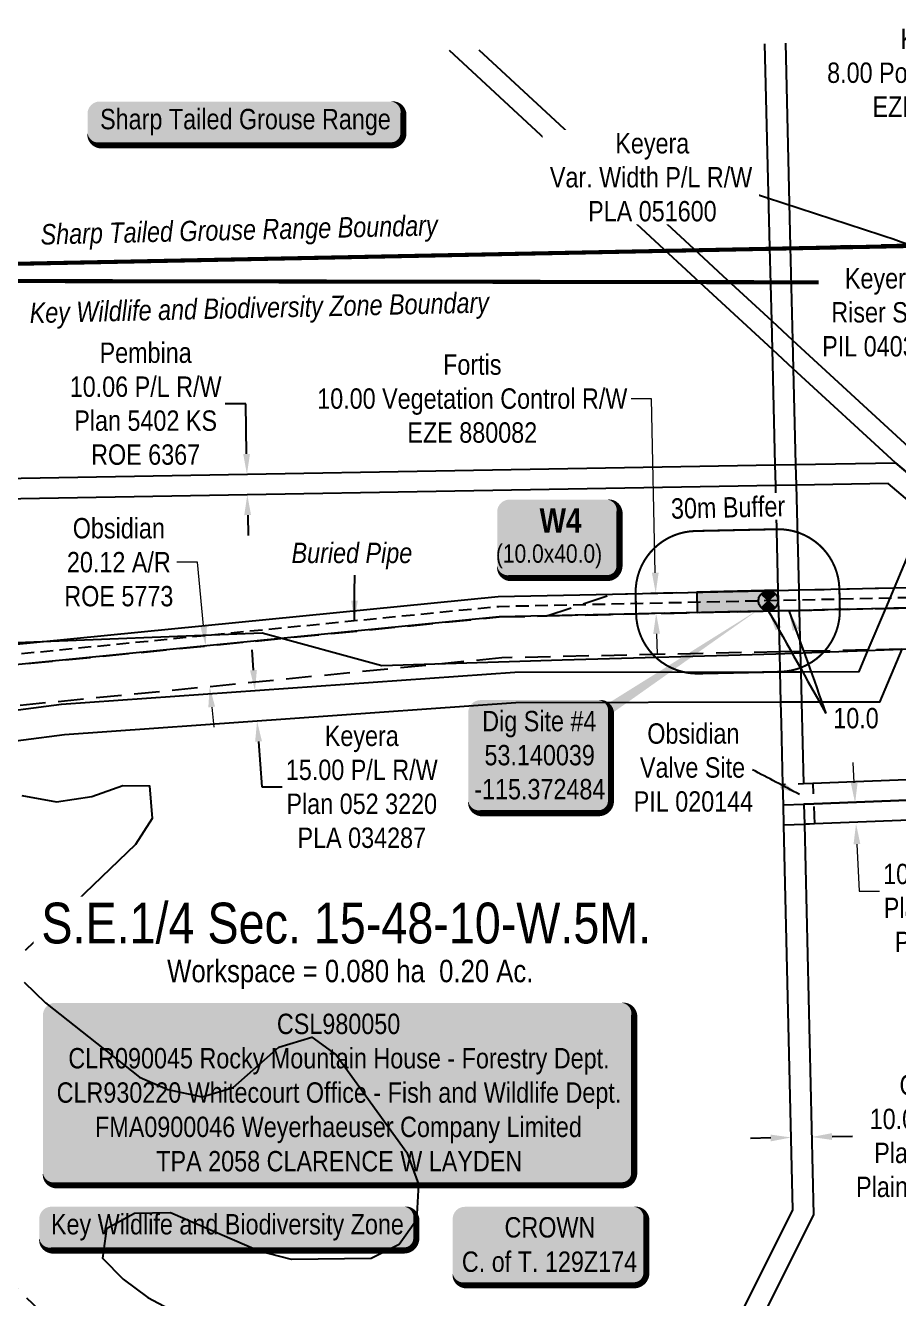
# Model space of a CAD drawing. Extents: x 606346 to 609617, y 5888289 to 5891073.
# Drawn here: x 608501 to 608929, y 5888744 to 5889369 of the extents above; entities that cross this region are included whole.
import ezdxf
from ezdxf.enums import TextEntityAlignment as Align

# ---------------------------------------------------------------- set-up
doc = ezdxf.new("R2010")
doc.units = 0
doc.header["$LTSCALE"] = 5
doc.header["$PDSIZE"] = 0.5
for name, pattern in [('DASHDOT2', [12.7, 6.35, -3.175, 0, -3.175]), ('foc-ACCESSROAD', [3.75, 2.5, -1.25]), ('foc-EZE', [3.75, 2.5, -1.25]), ('foc-FLOWLINE', [3.75, 2.5, -1.25]), ('foc-QUARTERLINE', [33, 25, -3, 2, -3]), ('foc-SEISMIC', [20.5, 15, -1, 0.5, -1, 0.5, -1, 0.5, -1]), ('UG_PIPE', [1.875, 1.25, -0.625])]:
    doc.linetypes.add(name, pattern=pattern)
doc.layers.get('Defpoints').update_dxf_attribs({"color": 9})
for name, color, linetype in [('AS-PIPE-UG', 44, 'UG_PIPE'), ('AS-PIPE-UG-T', 44, 'Continuous'), ('AS-POWER', 104, 'foc-POWER'), ('AS-SEISMIC', 224, 'foc-SEISMIC'), ('AS-WILDLIFE', 131, 'DASHDOT2'), ('AS-WILDLIFE-BLOCK', 131, 'Continuous'), ('C-RW', 13, 'Continuous'), ('C-SYMBOL', 7, 'Continuous'), ('C-WS', 13, 'foc-ACCESSROAD'), ('CG-NOTES', 7, 'Continuous'), ('F-EZE', 190, 'foc-FLOWLINE'), ('F-RW', 190, 'Continuous'), ('L-AREAWORK', 5, 'Continuous'), ('L-SECQ', 8, 'foc-QUARTERLINE'), ('P-BUFFER OUTLINE 30m', 40, 'foc-EZE'), ('P-BUFFER-T', 40, 'Continuous'), ('P-TEMP-BLOCKS', 250, 'Continuous'), ('P-TEMP-H', 41, 'Continuous'), ('P-TEMP_WORKSPACE', 46, 'Continuous'), ('T-WATER', 160, 'Continuous')]:
    doc.layers.add(name, color=color, linetype=linetype)
for name, color, linetype, lineweight in [('C-RW-T', 13, 'Continuous', 9), ('C-WS-T', 13, 'Continuous', 9), ('F-EZE-T', 190, 'Continuous', 9), ('F-RW-T', 190, 'Continuous', 9), ('F-WS-T', 190, 'Continuous', 9), ('T-TIE-T', 201, 'Continuous', 18)]:
    doc.layers.add(name, color=color, linetype=linetype, lineweight=lineweight)
doc.styles.add('100L', font='ARIALN.TTF', dxfattribs={"height": 11})
doc.styles.add('175L', font='ARIALN.TTF', dxfattribs={"height": 20})
doc.styles.add('240', font='ARIALN.TTF', dxfattribs={"height": 30})
doc.styles.add('80', font='ARIALN.TTF', dxfattribs={"height": 10})
doc.styles.add('80CG', font='ARIALN.TTF', dxfattribs={"height": 10})
doc.styles.add('80L', font='ARIALN.TTF', dxfattribs={"height": 10})
doc.styles.add('BOLD', font='ARIALNB.TTF')
doc.styles.add('foc-LtypeFont', font='ARIALN.TTF', dxfattribs={"height": 7.35})
doc.linetypes.add('foc-POWER', pattern='A,6,-1,["P",foc-LtypeFont,S=0.2,R=0,X=-0.625,Y=-0.75],-1.24,4', length=12.24)
doc.dimstyles.new('Compass 5 000', dxfattribs={"dimscale": 5, "dimtxt": 9, "dimasz": 2, "dimexe": 0.2, "dimexo": 0.0625, "dimgap": 0.5, "dimtad": 0, "dimtih": 1, "dimtoh": 1, "dimzin": 0, "dimdsep": 46, "dimtxsty": '80CG', "dimcen": 0.1, "dimse1": 1, "dimse2": 1, "dimclrd": 256, "dimclrt": 256, "dimaunit": 1, "dimadec": 4, "dimazin": 0, "dimtfac": 0.06, "dimtofl": 0, "dimtmove": 0, "dimatfit": 1, "dimfxl": 0.2, "dimtolj": 1, "dimtzin": 0, "dimlwd": -1, "dimarcsym": 0})

# ---------------------------------------------------------------- blocks, each defined once
blk = doc.blocks.new('*D362')
at = {"layer": 'C-RW-T', "transparency": 16777216}
for p, q in [((609017.51, 5888862.89), (609007.52, 5888863.32)), ((609047.54, 5888861.57), (609057.53, 5888861.14))]:
    blk.add_line(p, q, dxfattribs=at)
for points in [[(609017.58, 5888864.55), (609017.43, 5888861.22), (609027.5, 5888862.45)], [(609047.62, 5888863.24), (609047.47, 5888859.91), (609037.55, 5888862.01)]]:
    blk.add_solid(points, dxfattribs=at)
at = {"layer": 'Defpoints', "color": 0, "transparency": 16777216}
for p in [(609037.55, 5888862.01), (609026.44, 5888838.16), (609036.49, 5888837.72)]:
    blk.add_point(p, dxfattribs=at)
at = {"layer": 'C-RW-T', "transparency": 16777216, "insert": (609096.62, 5888861.14), "char_height": 10, "width": 585.6897, "attachment_point": 5, "style": '80CG'}
blk.add_mtext('\\A1;Obsidian\\P10.06 P/L R/W\\PPlan 862 0268\\PPLA 665', dxfattribs=at)
blk = doc.blocks.new('*U364')
h = blk.add_hatch(color=255)
edge = h.paths.add_edge_path()
edge.add_line((-139, -45.5), (139, -45.5))
edge.add_arc((139, -39.5), 6, 270, 360)
edge.add_line((145, -39.5), (145, 38))
edge.add_arc((139, 38), 6, 0, 90)
edge.add_line((139, 44), (-139, 44))
edge.add_arc((-139, 38), 6, 90, 180)
edge.add_line((-145, 38), (-145, -39.5))
edge.add_arc((-139, -39.5), 6, 180, 270)
at = {"color": 44, "flags": 128}
blk.add_lwpolyline([(-139, -45.5, 3, 3, 0), (139, -45.5, 3, 3, 0.414214), (145, -39.5, 3, 3, 0), (145, 38, 3, 0, 0.414214), (139, 44, 0, 0, 0), (-139, 44, 0, 0, 0.414214), (-145, 38, 0, 0, 0), (-145, -39.5, 0, 3, 0.414214)], format="xyseb", close=True, dxfattribs=at)
at = {"color": 44, "style": '80'}
blk.add_attdef('ENTER_TEXT_001', (-35.99, -5), '', height=10, dxfattribs=at)
blk = doc.blocks.new('*D366')
at = {"layer": 'Defpoints', "color": 0, "transparency": 16777216}
for p in [(609014.11, 5889237.37), (609017.19, 5889237.45), (609014.29, 5889229.37)]:
    blk.add_point(p, dxfattribs=at)
at = {"layer": 'F-EZE-T', "transparency": 16777216}
for p, q in [((609014.68, 5889345.31), (609004.68, 5889345.31)), ((609016.96, 5889247.44), (609014.68, 5889345.31)), ((609017.61, 5889219.45), (609017.84, 5889209.45))]:
    blk.add_line(p, q, dxfattribs=at)
for points in [[(609018.63, 5889247.48), (609015.29, 5889247.41), (609017.19, 5889237.45)], [(609019.28, 5889219.49), (609015.94, 5889219.41), (609017.38, 5889229.45)]]:
    blk.add_solid(points, dxfattribs=at)
at = {"layer": 'F-EZE-T', "transparency": 16777216, "insert": (608948.34, 5889345.31), "char_height": 10, "width": 565.6615, "attachment_point": 5, "style": '80CG'}
blk.add_mtext('\\A1;Keyera\\P8.00 Power Line R/W\\PEZE 040176', dxfattribs=at)
blk = doc.blocks.new('*D367')
at = {"layer": 'Defpoints', "color": 0, "transparency": 16777216}
for p in [(608519.05, 5888727.16), (608512.14, 5888719.93), (608546.65, 5888700.78)]:
    blk.add_point(p, dxfattribs=at)
at = {"layer": 'F-EZE-T', "transparency": 16777216}
for p, q in [((608553.56, 5888708.01), (608560.47, 5888715.24)), ((608560.47, 5888715.24), (608570.47, 5888715.24)), ((608532.83, 5888686.32), (608525.92, 5888679.09))]:
    blk.add_line(p, q, dxfattribs=at)
for points in [[(608552.36, 5888709.16), (608554.77, 5888706.86), (608546.65, 5888700.78)], [(608531.63, 5888687.47), (608534.04, 5888685.17), (608539.74, 5888693.55)]]:
    blk.add_solid(points, dxfattribs=at)
at = {"layer": 'F-EZE-T', "transparency": 16777216, "insert": (608648.4, 5888715.24), "char_height": 10, "attachment_point": 5, "style": '80CG', "bg_fill": 3, "box_fill_scale": 1.1, "bg_fill_color": 256, "bg_fill_true_color": 13158600, "bg_fill_transparency": 0}
blk.add_mtext('\\A1;Fortis\\P10.00 Vegetation Control R/W\\PEZE 880082', dxfattribs=at)
blk = doc.blocks.new('*D370')
at = {"layer": 'C-RW-T', "transparency": 16777216}
for p, q in [((608907.51, 5888996.84), (608907.07, 5889006.83)), ((608908.86, 5888966.71), (608909.88, 5888943.67)), ((608909.88, 5888943.67), (608919.88, 5888943.67))]:
    blk.add_line(p, q, dxfattribs=at)
for points in [[(608909.18, 5888996.92), (608905.85, 5888996.77), (608907.96, 5888986.85)], [(608910.52, 5888966.78), (608907.19, 5888966.63), (608908.41, 5888976.7)]]:
    blk.add_solid(points, dxfattribs=at)
at = {"layer": 'Defpoints', "color": 0, "transparency": 16777216}
for p in [(608998.98, 5888990.91), (608999.44, 5888980.76), (608908.41, 5888976.7)]:
    blk.add_point(p, dxfattribs=at)
at = {"layer": 'C-RW-T', "transparency": 16777216, "insert": (608958.97, 5888943.67), "char_height": 10, "attachment_point": 5, "style": '80CG'}
blk.add_mtext('\\A1;Obsidian\\P10.00 P/L R/W\\PPlan 072 2808\\PPLA 021460', dxfattribs=at)
blk = doc.blocks.new('*D372')
at = {"layer": 'Defpoints', "color": 0, "transparency": 16777216}
for p in [(608613.46, 5889042.1), (608629.12, 5889043.2), (608630.18, 5889028.23)]:
    blk.add_point(p, dxfattribs=at)
at = {"layer": 'F-RW', "transparency": 16777216}
for p, q in [((608612.75, 5889052.07), (608612.05, 5889062.05)), ((608615.22, 5889017.14), (608616.81, 5888994.79)), ((608616.81, 5888994.79), (608626.81, 5888994.79))]:
    blk.add_line(p, q, dxfattribs=at)
for points in [[(608614.42, 5889052.19), (608611.09, 5889051.95), (608613.46, 5889042.1)], [(608616.89, 5889017.26), (608613.56, 5889017.03), (608614.52, 5889027.12)]]:
    blk.add_solid(points, dxfattribs=at)
at = {"layer": 'F-RW', "transparency": 16777216, "insert": (608665.89, 5888994.79), "char_height": 10, "width": 473.0745, "attachment_point": 5, "style": '80CG'}
blk.add_mtext('\\A1;Keyera\\P15.00 P/L R/W\\PPlan 052 3220\\PPLA 034287', dxfattribs=at)
blk = doc.blocks.new('*D377')
at = {"layer": 'Defpoints', "color": 0, "transparency": 16777216}
for p in [(608609.54, 5889148.26), (608649.63, 5889148.97), (608649.81, 5889138.93)]:
    blk.add_point(p, dxfattribs=at)
at = {"layer": 'F-RW', "transparency": 16777216}
for p, q in [((608608.93, 5889182.87), (608598.93, 5889182.87)), ((608609.37, 5889158.26), (608608.93, 5889182.87)), ((608609.9, 5889128.22), (608610.07, 5889118.22))]:
    blk.add_line(p, q, dxfattribs=at)
for points in [[(608611.03, 5889158.29), (608607.7, 5889158.23), (608609.54, 5889148.26)], [(608611.56, 5889128.25), (608608.23, 5889128.19), (608609.72, 5889138.22)]]:
    blk.add_solid(points, dxfattribs=at)
at = {"layer": 'F-RW', "transparency": 16777216, "insert": (608559.84, 5889182.87), "char_height": 10, "attachment_point": 5, "style": '80CG'}
blk.add_mtext('\\A1;Pembina\\P10.06 P/L R/W\\PPlan 5402 KS\\PROE 6367', dxfattribs=at)
blk = doc.blocks.new('*D379')
at = {"layer": 'Defpoints', "color": 0, "transparency": 16777216}
for p in [(608875.53, 5888866.69), (608885.61, 5888866.92), (608886.63, 5888822.95)]:
    blk.add_point(p, dxfattribs=at)
at = {"layer": 'F-RW', "transparency": 16777216}
for p, q in [((608866.55, 5888822.49), (608856.55, 5888822.26)), ((608896.63, 5888823.19), (608906.62, 5888823.42))]:
    blk.add_line(p, q, dxfattribs=at)
for points in [[(608866.51, 5888824.15), (608866.59, 5888820.82), (608876.55, 5888822.72)], [(608896.59, 5888824.85), (608896.67, 5888821.52), (608886.63, 5888822.95)]]:
    blk.add_solid(points, dxfattribs=at)
at = {"layer": 'F-RW', "transparency": 16777216, "insert": (608952.36, 5888823.42), "char_height": 10, "attachment_point": 5, "style": '80CG'}
blk.add_mtext('\\A1;Obsidian\\P10.06 P/L R/W\\PPlan 5040 KS\\PPlains ROE 5888', dxfattribs=at)
blk = doc.blocks.new('*U395')
h = blk.add_hatch(color=59)
edge = h.paths.add_edge_path()
edge.add_line((-41.5, -20), (41.5, -20))
edge.add_arc((41.5, -14), 6, 270, 360)
edge.add_line((47.5, -14), (47.5, 12.5))
edge.add_arc((41.5, 12.5), 6, 0, 90)
edge.add_line((41.5, 18.5), (-41.5, 18.5))
edge.add_arc((-41.5, 12.5), 6, 90, 180)
edge.add_line((-47.5, 12.5), (-47.5, -14))
edge.add_arc((-41.5, -14), 6, 180, 270)
at = {"color": 1, "flags": 128}
blk.add_lwpolyline([(-41.5, -20, 3, 3, 0), (41.5, -20, 3, 3, 0.414214), (47.5, -14, 3, 3, 0), (47.5, 12.5, 3, 0, 0.414214), (41.5, 18.5, 0, 0, 0), (-41.5, 18.5, 0, 0, 0.414214), (-47.5, 12.5, 0, 0, 0), (-47.5, -14, 0, 3, 0.414214)], format="xyseb", close=True, dxfattribs=at)
blk.add_lwpolyline([(-32.94, -2.45, 0, 7.5, 0), (0, 0, 0, 0, 0)], format="xyseb", dxfattribs=at)
at = {"color": 1, "style": '80'}
blk.add_attdef('ENTER_TEXT_001', (-35.99, -5), '', height=10, dxfattribs=at)
blk = doc.blocks.new('*U398')
h = blk.add_hatch(color=255)
edge = h.paths.add_edge_path()
edge.add_line((-71.5, -11.5), (71.5, -11.5))
edge.add_arc((71.5, -5.5), 6, 270, 360)
edge.add_line((77.5, -5.5), (77.5, 4))
edge.add_arc((71.5, 4), 6, 0, 90)
edge.add_line((71.5, 10), (-71.5, 10))
edge.add_arc((-71.5, 4), 6, 90, 180)
edge.add_line((-77.5, 4), (-77.5, -5.5))
edge.add_arc((-71.5, -5.5), 6, 180, 270)
at = {"color": 131, "flags": 128}
blk.add_lwpolyline([(-71.5, -11.5, 3, 3, 0), (71.5, -11.5, 3, 3, 0.414214), (77.5, -5.5, 3, 3, 0), (77.5, 4, 3, 0, 0.414214), (71.5, 10, 0, 0, 0), (-71.5, 10, 0, 0, 0.414214), (-77.5, 4, 0, 0, 0), (-77.5, -5.5, 0, 3, 0.414214)], format="xyseb", close=True, dxfattribs=at)
at = {"color": 131, "style": '80'}
blk.add_attdef('ENTER_TEXT_001', (-35.99, -5), '', height=10, dxfattribs=at)
blk = doc.blocks.new('*U401')
h = blk.add_hatch(color=255)
edge = h.paths.add_edge_path()
edge.add_line((-86.5, -11.5), (86.5, -11.5))
edge.add_arc((86.5, -5.5), 6, 270, 360)
edge.add_line((92.5, -5.5), (92.5, 4))
edge.add_arc((86.5, 4), 6, 0, 90)
edge.add_line((86.5, 10), (-86.5, 10))
edge.add_arc((-86.5, 4), 6, 90, 180)
edge.add_line((-92.5, 4), (-92.5, -5.5))
edge.add_arc((-86.5, -5.5), 6, 180, 270)
at = {"color": 131, "flags": 128}
blk.add_lwpolyline([(-86.5, -11.5, 3, 3, 0), (86.5, -11.5, 3, 3, 0.414214), (92.5, -5.5, 3, 3, 0), (92.5, 4, 3, 0, 0.414214), (86.5, 10, 0, 0, 0), (-86.5, 10, 0, 0, 0.414214), (-92.5, 4, 0, 0, 0), (-92.5, -5.5, 0, 3, 0.414214)], format="xyseb", close=True, dxfattribs=at)
at = {"color": 131, "style": '80'}
blk.add_attdef('ENTER_TEXT_001', (-35.99, -5), '', height=10, dxfattribs=at)
blk = doc.blocks.new('*U483')
h = blk.add_hatch(color=255)
edge = h.paths.add_edge_path()
edge.add_line((-29, -28.5), (29, -28.5))
edge.add_arc((29, -22.5), 6, 270, 360)
edge.add_line((35, -22.5), (35, 21))
edge.add_arc((29, 21), 6, 0, 90)
edge.add_line((29, 27), (-29, 27))
edge.add_arc((-29, 21), 6, 90, 180)
edge.add_line((-35, 21), (-35, -22.5))
edge.add_arc((-29, -22.5), 6, 180, 270)
at = {"color": 14, "flags": 128}
blk.add_lwpolyline([(108.83, 72.36, 0, 7.5, 0), (0, 0, 0, 0, 0)], format="xyseb", dxfattribs=at)
blk.add_lwpolyline([(-29, -28.5, 3, 3, 0), (29, -28.5, 3, 3, 0.414214), (35, -22.5, 3, 3, 0), (35, 21, 3, 0, 0.414214), (29, 27, 0, 0, 0), (-29, 27, 0, 0, 0.414214), (-35, 21, 0, 0, 0), (-35, -22.5, 0, 3, 0.414214)], format="xyseb", close=True, dxfattribs=at)
at = {"color": 14, "style": '80'}
blk.add_attdef('ENTER_TEXT_001', (-35.99, -5), '', height=10, dxfattribs=at)
blk = doc.blocks.new('*U413')
h = blk.add_hatch(color=191)
edge = h.paths.add_edge_path()
edge.add_line((-24, -20), (24, -20))
edge.add_arc((24, -14), 6, 270, 360)
edge.add_line((30, -14), (30, 12.5))
edge.add_arc((24, 12.5), 6, 0, 90)
edge.add_line((24, 18.5), (-24, 18.5))
edge.add_arc((-24, 12.5), 6, 90, 180)
edge.add_line((-30, 12.5), (-30, -14))
edge.add_arc((-24, -14), 6, 180, 270)
at = {"color": 250, "flags": 128}
blk.add_lwpolyline([(-24, -20, 3, 3, 0), (24, -20, 3, 3, 0.414214), (30, -14, 3, 3, 0), (30, 12.5, 3, 0, 0.414214), (24, 18.5, 0, 0, 0), (-24, 18.5, 0, 0, 0.414214), (-30, 12.5, 0, 0, 0), (-30, -14, 0, 3, 0.414214)], format="xyseb", close=True, dxfattribs=at)
at = {"flags": 128}
blk.add_lwpolyline([(-19.19, -10.08, 0, 7.5, 0), (0, 0, 0, 0, 0)], format="xyseb", dxfattribs=at)
at = {"color": 250}
for tag, p, height, style in [('TEMP_AREA_W1_001', (-9.21, 2.24), 12, 'BOLD'), ('ENTER_TEXT_001', (-30.66, -12.47), 9, '80')]:
    blk.add_attdef(tag, p, '', height=height, dxfattribs=dict(at, style=style))
blk = doc.blocks.new('*D484')
at = {"layer": 'C-WS-T', "transparency": 16777216}
for p, q in [((608585.21, 5889105.06), (608575.21, 5889105.06)), ((608588.29, 5889073.94), (608585.21, 5889105.06)), ((608592.24, 5889034.02), (608593.23, 5889024.07))]:
    blk.add_line(p, q, dxfattribs=at)
for points in [[(608589.95, 5889074.1), (608586.64, 5889073.77), (608589.28, 5889063.99)], [(608593.9, 5889034.19), (608590.59, 5889033.86), (608591.26, 5889043.98)]]:
    blk.add_solid(points, dxfattribs=at)
at = {"layer": 'Defpoints', "color": 0, "transparency": 16777216}
for p in [(608561.72, 5889061.26), (608589.28, 5889063.99), (608563.7, 5889041.25)]:
    blk.add_point(p, dxfattribs=at)
at = {"layer": 'C-WS-T', "transparency": 16777216, "insert": (608546.68, 5889105.06), "char_height": 10, "attachment_point": 5, "style": '80CG'}
blk.add_mtext('\\A1;Obsidian\\P20.12 A/R\\PROE 5773', dxfattribs=at)
blk = doc.blocks.new('*D494')
at = {"layer": 'Defpoints', "color": 0, "transparency": 16777216}
for p in [(608916.2, 5889092.26), (608810.12, 5889089.95), (608916.41, 5889082.25)]:
    blk.add_point(p, dxfattribs=at)
at = {"layer": 'F-EZE-T', "transparency": 16777216}
for p, q in [((608808.05, 5889185.36), (608798.05, 5889185.36)), ((608809.9, 5889099.95), (608808.05, 5889185.36)), ((608810.55, 5889069.95), (608810.77, 5889059.95))]:
    blk.add_line(p, q, dxfattribs=at)
for points in [[(608811.57, 5889099.99), (608808.24, 5889099.91), (608810.12, 5889089.95)], [(608812.22, 5889069.98), (608808.89, 5889069.91), (608810.34, 5889079.95)]]:
    blk.add_solid(points, dxfattribs=at)
at = {"layer": 'F-EZE-T', "transparency": 16777216, "insert": (608720.11, 5889185.36), "char_height": 10, "attachment_point": 5, "style": '80CG'}
blk.add_mtext('\\A1;Fortis\\P10.00 Vegetation Control R/W\\PEZE 880082', dxfattribs=at)
blk = doc.blocks.new('*X409')
at = {"color": 0}
for p, q in [((102.12, -2061.56), (108.81, -2061.56)), ((102.18, -2061.72), (108.75, -2061.72)), ((102.29, -2061.41), (108.64, -2061.41)), ((102.33, -2061.87), (108.59, -2061.87)), ((102.47, -2061.25), (108.45, -2061.25)), ((102.49, -2062.03), (108.44, -2062.03)), ((102.65, -2062.19), (108.28, -2062.19)), ((102.68, -2061.09), (108.25, -2061.09)), ((102.92, -2060.94), (108.01, -2060.94)), ((103.18, -2060.78), (107.75, -2060.78)), ((103.5, -2060.62), (107.43, -2060.62)), ((103.89, -2060.47), (107.03, -2060.47)), ((104.45, -2060.31), (106.48, -2060.31)), ((102.11, -2068.44), (108.82, -2068.44)), ((102.19, -2068.28), (108.74, -2068.28)), ((102.34, -2068.12), (108.58, -2068.12)), ((102.5, -2067.97), (108.43, -2067.97)), ((102.66, -2067.81), (108.27, -2067.81)), ((102.8, -2062.34), (108.13, -2062.34)), ((102.81, -2067.66), (108.12, -2067.66)), ((102.96, -2062.5), (107.97, -2062.5)), ((102.97, -2067.5), (107.96, -2067.5)), ((103.12, -2062.66), (107.81, -2062.66)), ((103.13, -2067.34), (107.8, -2067.34)), ((103.27, -2062.81), (107.66, -2062.81)), ((103.28, -2067.19), (107.65, -2067.19)), ((103.43, -2062.97), (107.5, -2062.97)), ((103.44, -2067.03), (107.49, -2067.03)), ((103.58, -2063.12), (107.34, -2063.12)), ((103.59, -2066.87), (107.33, -2066.87)), ((103.74, -2063.28), (107.19, -2063.28)), ((103.75, -2066.72), (107.18, -2066.72)), ((103.9, -2063.44), (107.03, -2063.44)), ((103.91, -2066.56), (107.02, -2066.56)), ((104.05, -2063.59), (106.88, -2063.59)), ((104.06, -2066.41), (106.87, -2066.41)), ((104.21, -2063.75), (106.72, -2063.75)), ((104.22, -2066.25), (106.71, -2066.25)), ((104.37, -2063.91), (106.56, -2063.91)), ((104.38, -2066.09), (106.55, -2066.09)), ((104.52, -2064.06), (106.41, -2064.06)), ((104.53, -2065.94), (106.4, -2065.94)), ((104.68, -2064.22), (106.25, -2064.22)), ((104.69, -2065.78), (106.24, -2065.78)), ((104.83, -2064.37), (106.09, -2064.37)), ((104.84, -2065.62), (106.08, -2065.62)), ((104.99, -2064.53), (105.94, -2064.53)), ((105, -2065.47), (105.93, -2065.47)), ((105.15, -2064.69), (105.78, -2064.69)), ((105.16, -2065.31), (105.77, -2065.31)), ((105.3, -2064.84), (105.63, -2064.84)), ((105.31, -2065.16), (105.62, -2065.16)), ((102.28, -2068.59), (108.65, -2068.59)), ((102.46, -2068.75), (108.47, -2068.75)), ((102.67, -2068.91), (108.26, -2068.91)), ((102.9, -2069.06), (108.03, -2069.06)), ((103.17, -2069.22), (107.76, -2069.22)), ((103.48, -2069.37), (107.45, -2069.37)), ((103.87, -2069.53), (107.06, -2069.53)), ((104.41, -2069.69), (106.52, -2069.69))]:
    blk.add_line(p, q, dxfattribs=at)
blk = doc.blocks.new('SP')
for p, q in [((0.68, -0.68), (-0.68, 0.68)), ((-0.68, -0.68), (0.68, 0.68))]:
    blk.add_line(p, q)
blk.add_circle((0, 0), 0.96)
at = {"xscale": 0.2, "yscale": 0.2, "zscale": 0.2}
blk.add_blockref('*X409', (-21.09, 413), dxfattribs=at)

msp = doc.modelspace()

# ---------------------------------------------------------------- hatches: boundary and pattern name
at = {"layer": 'P-TEMP-H'}
h = msp.add_hatch(color=256, dxfattribs=at)
h.dxf.hatch_style = 1
h.paths.add_polyline_path([(608870.474, 5889081.305), (608870.255, 5889091.302), (608830.265, 5889090.428), (608830.483, 5889080.43)])

# ---------------------------------------------------------------- linework, layer by layer
at = {"layer": 'AS-POWER', "flags": 128}
msp.add_lwpolyline([(608204.044, 5889054.386), (608343.564, 5889057.707), (608492.496, 5889065.454), (608617.067, 5889070.434), (608675.725, 5889054.36), (608764.2, 5889057.147), (608869.008, 5889060.093), (609010.671, 5889065.416), (609010.815, 5889050.099), (609031.867, 5889038.505)], dxfattribs=at)
at = {"layer": 'AS-WILDLIFE', "const_width": 2, "flags": 128}
for points in [[(608592.716, 5888328.103), (608566.724, 5888364.492), (608562.393, 5888372.3), (608559.514, 5888376.215), (608559.514, 5888376.215), (608506.037, 5888478.309), (608472.162, 5888519.711), (608412.501, 5888565.604), (608402.761, 5888574.156), (608381.084, 5888606.598), (608345.353, 5888693.372), (608329.611, 5888724.857), (608218.206, 5888876.773), (608206.459, 5888897.64), (608199.396, 5888925.44), (608188.813, 5889025.982), (608188.263, 5889168.743), (608195.875, 5889207.011), (608217.552, 5889239.453), (608299.594, 5889321.495), (608332.037, 5889343.172), (608372.66, 5889350.316), (608370.128, 5889243.311), (609332.466, 5889241.81)], [(609331.87, 5889268.245), (608425.878, 5889250.168), (608423.668, 5889350.245)]]:
    msp.add_lwpolyline(points, dxfattribs=at)
at = {"layer": 'C-RW'}
for points in [[(608946.428, 5889138.103), (608927.757, 5889153.864), (608877.622, 5889200.068), (608867.372, 5889209.515), (608836.195, 5889238.248), (608814.299, 5889258.556), (608708.926, 5889356.326)], [(608723.393, 5889356.634), (608828.769, 5889258.863), (608843.017, 5889245.65), (608867.02, 5889223.524), (608877.279, 5889214.068), (608934.25, 5889161.555)], [(608217.343, 5889021.657), (608268.267, 5889051.499), (608282.866, 5889056.736), (608286.821, 5889058.154), (608430.01, 5889060.255), (608457.382, 5889061.045), (608460.016, 5889061.3), (608732.773, 5889088.303), (608788.955, 5889089.494), (608870.231, 5889091.255), (608880.275, 5889091.476), (608927.235, 5889092.496), (608943.691, 5889092.864)], [(608939.429, 5889082.753), (608922.985, 5889082.394), (608880.519, 5889081.465), (608870.475, 5889081.245), (608756.698, 5889078.759), (608733.378, 5889078.249), (608464.401, 5889051.626), (608458.023, 5889050.994), (608430.234, 5889050.193), (608288.643, 5889048.114), (608272.548, 5889042.341), (608223.69, 5889013.711)]]:
    msp.add_lwpolyline(points, dxfattribs=at)
msp.add_lwpolyline([(609032.778, 5888982.242), (608972.52, 5888979.555), (608951.709, 5888979.087), (608888.01, 5888976.614), (608883.068, 5888976.422), (608873.014, 5888976.033), (608872.795, 5888985.982), (608882.837, 5888986.374), (608887.624, 5888986.561), (608942.055, 5888988.689), (609033.204, 5888992.252), (609035.177, 5888992.33), (609032.778, 5888982.242)], close=True, dxfattribs=at)
at = {"layer": 'C-WS'}
msp.add_lwpolyline([(608930.879, 5889062.446), (608914.44, 5889062.085), (608881.009, 5889061.355), (608870.965, 5889061.135), (608734.592, 5889058.154), (608471.106, 5889032.087), (608459.305, 5889030.906), (608430.682, 5889030.066), (608430.234, 5889050.193), (608458.023, 5889050.994), (608464.401, 5889051.626), (608733.378, 5889078.249), (608756.698, 5889078.759), (608870.475, 5889081.245), (608880.519, 5889081.465), (608922.985, 5889082.394), (608939.429, 5889082.753)], dxfattribs=at)
at = {"layer": 'C-WS', "flags": 128}
msp.add_lwpolyline([(608883.068, 5888976.422), (608873.014, 5888976.033), (608872.795, 5888985.982), (608872.551, 5888996.027), (608882.591, 5888996.42), (608887.234, 5888996.601), (608887.624, 5888986.561), (608888.01, 5888976.614), (608883.068, 5888976.422)], close=True, dxfattribs=at)
at = {"layer": 'F-EZE'}
for points in [[(609007.971, 5889086.151), (609008.022, 5889084.255), (608994.969, 5889083.969), (608964.366, 5889083.299), (608948.837, 5889082.96), (608939.429, 5889082.753), (608922.985, 5889082.394), (608880.519, 5889081.465), (608870.475, 5889081.245), (608756.698, 5889078.759), (608788.955, 5889089.483), (608870.231, 5889091.25), (608880.275, 5889091.47), (608927.235, 5889092.496), (608943.686, 5889092.86), (608948.607, 5889092.97), (608952.409, 5889093.047), (608983.412, 5889093.724), (608998.607, 5889094.056), (609007.755, 5889094.256), (609007.971, 5889086.151)], [(608565.663, 5888682.616), (608551.517, 5888682.293), (608435.961, 5888792.721), (608311.382, 5888906.293), (608271.54, 5888941.96), (608285.415, 5888942.271), (608291.175, 5888937.057), (608435.66, 5888806.265), (608447.213, 5888795.807), (608565.663, 5888682.616)]]:
    msp.add_lwpolyline(points, close=True, dxfattribs=at)
at = {"layer": 'F-RW'}
for points in [[(608873.72, 5889359.839), (608876.158, 5889259.871), (608877.279, 5889214.068), (608877.622, 5889200.068), (608878.774, 5889153.011), (608879.02, 5889142.954), (608880.275, 5889091.476), (608880.519, 5889081.465), (608881.009, 5889061.355), (608881.252, 5889051.366), (608881.618, 5889036.346), (608882.591, 5888996.42), (608887.234, 5888996.601), (609033.65, 5889002.326)], [(608836.91, 5888705.851), (608877.384, 5888787.158), (608873.642, 5888947.383), (608873.014, 5888976.033), (608872.795, 5888985.982), (608872.551, 5888996.027), (608871.818, 5889026.125), (608871.569, 5889036.324), (608871.203, 5889051.347), (608870.965, 5889061.135), (608870.475, 5889081.245), (608870.231, 5889091.255), (608868.976, 5889142.78), (608868.794, 5889152.837), (608867.372, 5889209.515), (608867.02, 5889223.524), (608866.114, 5889259.658), (608863.674, 5889359.625)], [(608942.339, 5889128.394), (608924.158, 5889143.741), (608879.02, 5889142.954), (608868.976, 5889142.78), (608442.764, 5889135.289), (608428.347, 5889135.041), (608428.123, 5889145.069), (608443.204, 5889145.32), (608868.794, 5889152.837), (608878.774, 5889153.011), (608927.757, 5889153.864), (608946.428, 5889138.103)], [(608197.283, 5888940.307), (608284.129, 5889000.116), (608310.337, 5889018.165), (608430.798, 5889024.832), (608442.575, 5889025.486), (608472.054, 5889029.326), (608518.59, 5889035.385), (608740.975, 5889051.117), (608871.203, 5889051.348), (608881.252, 5889051.366), (608909.951, 5889051.417), (608914.44, 5889062.085), (608922.985, 5889082.394), (608927.235, 5889092.496), (608942.339, 5889128.394)], [(608930.879, 5889062.446), (608919.928, 5889036.431), (608903.625, 5889036.397), (608881.618, 5889036.347), (608871.569, 5889036.324), (608741.519, 5889036.11), (608520.09, 5889020.433), (608479.543, 5889015.158), (608443.961, 5889010.517), (608431.132, 5889009.808), (608315.395, 5889003.414), (608284.53, 5888982.164), (608224.62, 5888940.916)], [(608942.055, 5888988.689), (608887.624, 5888986.561), (608882.837, 5888986.374), (608883.068, 5888976.422), (608887.513, 5888784.887), (608844.258, 5888698.028)]]:
    msp.add_lwpolyline(points, dxfattribs=at)
at = {"layer": 'L-SECQ', "flags": 128}
msp.add_lwpolyline([(608425.783, 5889250.311), (609231.862, 5889267.452)], dxfattribs=at)
at = {"layer": 'P-TEMP_WORKSPACE', "flags": 128}
msp.add_lwpolyline([(608870.474, 5889081.305), (608870.255, 5889091.302), (608830.265, 5889090.428), (608830.483, 5889080.43)], close=True, dxfattribs=at)
at = {"layer": 'T-WATER'}
for points in [[(608499.084, 5888990.545), (608516.047, 5888987.452), (608533.504, 5888990.062), (608548.602, 5888995.481), (608561.775, 5888995.29), (608563.055, 5888979.291), (608554.848, 5888966.515), (608500.731, 5888914.45)], [(608500.164, 5888898.954), (608510.719, 5888888.811), (608556.783, 5888852.332), (608570.711, 5888846.22), (608587.501, 5888842.707), (608602.852, 5888847.181), (608625.238, 5888867.022), (608641.352, 5888871.923), (608653.247, 5888863.225), (608687.996, 5888815.34), (608693.776, 5888799.835), (608692.712, 5888782.136), (608684.193, 5888770.244), (608670.426, 5888763.306), (608631.336, 5888762.878), (608615.485, 5888766.94), (608572.093, 5888785.665), (608554.299, 5888785.421), (608540.602, 5888777.95), (608538.594, 5888763.437), (608548.854, 5888753.171), (608560.931, 5888744.24), (608641.577, 5888701.286)]]:
    msp.add_lwpolyline(points, dxfattribs=at)

# ---------------------------------------------------------------- block references
ref = msp.add_blockref('*U364', (608654.504, 5888844.792), dxfattribs=dict(xscale=1.000401861427734, yscale=1.000401861427734, zscale=1.000401861427734))
ref.add_attrib('ENTER_TEXT_001', 'CSL980050', (608624.25, 5888873.488), dxfattribs={"color": 44, "height": 10.004, "style": '80'})
ref.add_attrib('ENTER_TEXT_002', 'CLR090045 Rocky Mountain House - Forestry Dept.', (608521.91, 5888856.637), dxfattribs={"color": 44, "height": 10.00402, "style": '80'})
ref.add_attrib('ENTER_TEXT_003', 'CLR930220 Whitecourt Office - Fish and Wildlife Dept.', (608516.174, 5888839.786), dxfattribs={"color": 44, "height": 10.00402, "style": '80'})
ref.add_attrib('ENTER_TEXT_004', 'FMA0900046 Weyerhaeuser Company Limited', (608535.002, 5888822.935), dxfattribs={"color": 44, "height": 10.00402, "style": '80'})
ref.add_attrib('ENTER_TEXT_005', 'TPA 2058 CLARENCE W LAYDEN', (608565.051, 5888806.085), dxfattribs={"color": 44, "height": 10.00402, "style": '80'})
at = {"layer": 'AS-SEISMIC', "color": 6, "xscale": 5, "yscale": 5, "zscale": 5}
msp.add_blockref('SP', (608865.372, 5889086.165), dxfattribs=at)
at = {"layer": 'AS-WILDLIFE-BLOCK'}
ref = msp.add_blockref('*U398', (608608.833, 5889321.245), dxfattribs=at)
ref.add_attrib('ENTER_TEXT_001', 'Sharp Tailed Grouse Range', (608537.499, 5889317.626), dxfattribs={"layer": '0', "color": 131, "height": 10, "style": '80'})
ref = msp.add_blockref('*U401', (608600.141, 5888778.759), dxfattribs=at)
ref.add_attrib('ENTER_TEXT_001', 'Key Wildlife and Biodiversity Zone', (608513.367, 5888775.143), dxfattribs={"layer": '0', "color": 131, "height": 10, "style": '80'})
at = {"layer": 'CG-NOTES'}
ref = msp.add_blockref('*U483', (608753.151, 5889010.412), dxfattribs=at)
ref.add_attrib('ENTER_TEXT_001', 'Dig Site #4', (608724.986, 5889022.117), dxfattribs={"layer": '0', "color": 14, "height": 10, "style": '80'})
ref.add_attrib('ENTER_TEXT_002', '53.140039', (608726.105, 5889005.409), dxfattribs={"layer": '0', "color": 14, "height": 10, "style": '80'})
ref.add_attrib('ENTER_TEXT_003', '-115.372484', (608721.084, 5888988.701), dxfattribs={"layer": '0', "color": 14, "height": 10, "style": '80'})
ref = msp.add_blockref('*U395', (608758.005, 5888770.191), dxfattribs=dict(at, xscale=1.00046922006421, yscale=1.00046922006421, zscale=1.00046922006421))
ref.add_attrib('ENTER_TEXT_001', 'CROWN', (608735.935, 5888773.611), dxfattribs={"layer": '0', "color": 1, "height": 10.0047, "style": '80'})
ref.add_attrib('ENTER_TEXT_002', 'C. of T. 129Z174', (608715.008, 5888756.759), dxfattribs={"layer": '0', "color": 1, "height": 10.00469, "style": '80'})
at = {"layer": 'P-TEMP-BLOCKS'}
msp.add_blockref('*U413', (608762.34, 5889117.324), dxfattribs=at).add_auto_attribs({'TEMP_AREA_W1_001': 'W4', 'ENTER_TEXT_001': '(10.0x40.0)'})

# ---------------------------------------------------------------- texts
at = {"layer": 'AS-WILDLIFE', "char_height": 10, "attachment_point": 5, "rotation": 1.333635, "style": '240'}
for s, width, insert in [('{\\fArial Narrow|b0|i1|c0|p34;Sharp Tailed Grouse Range Boundary}', 195.66617, (608605.72, 5889266.759)), ('{\\fArial Narrow|b0|i1|c0|p34;Key Wildlife and Biodiversity Zone Boundary}', 226.21869, (608615.625, 5889228.561))]:
    msp.add_mtext_dynamic_manual_height_columns(s, width=width, gutter_width=45, heights=[0], dxfattribs=dict(at, insert=insert))
at = {"layer": 'C-WS-T', "insert": (608798.83, 5889026.01), "char_height": 10, "width": 58.14229, "attachment_point": 1, "style": '80L'}
msp.add_mtext('\\pi7.15437;Obsidian\\P\\pi3.55614;Valve Site\\P\\pi0.48997;PIL 020144', dxfattribs=at)
at = {"layer": 'L-AREAWORK', "color": 5, "style": '100L'}
msp.add_text('Workspace = 0.080 ha  0.20 Ac.', height=11, dxfattribs=at).set_placement((608660.243, 5888895.635), align=Align.BOTTOM_CENTER)

# ---------------------------------------------------------------- dimensions: what is measured, and where the dimension line sits
at = {"layer": 'C-RW-T'}
for base, p1, p2, angle, text, picture, middle in [((608908.41, 5888976.695), (608998.984, 5888990.915), (608999.437, 5888980.755), 272.553855, 'Obsidian\\P10.00 P/L R/W\\PPlan 072 2808\\PPLA 021460', '*D370', (608958.969, 5888943.665)), ((609037.553, 5888862.011), (609026.437, 5888838.162), (609036.492, 5888837.723), 357.499775, 'Obsidian\\P10.06 P/L R/W\\PPlan 862 0268\\PPLA 665', '*D362', (609096.62, 5888861.138))]:
    dim = msp.add_linear_dim(base=base, p1=p1, p2=p2, angle=angle, text=text, dimstyle='Compass 5 000', dxfattribs=at)
    dim.commit()
    dim.dimension.update_dxf_attribs({"geometry": picture, "text_midpoint": middle, "dimtype": 161})
at = {"layer": 'C-WS-T', "color": 6}
dim = msp.add_linear_dim(base=(608589.279, 5889063.986), p1=(608563.7, 5889041.248), p2=(608561.719, 5889061.258), angle=95.652779, text='Obsidian\\P20.12 A/R\\PROE 5773', dimstyle='Compass 5 000', dxfattribs=at)
dim.commit()
dim.dimension.update_dxf_attribs({"geometry": '*D484', "text_midpoint": (608546.681, 5889105.057), "dimtype": 161})
at = {"layer": 'F-EZE-T'}
dim = msp.add_linear_dim(base=(609017.192, 5889237.447), p1=(609014.295, 5889229.374), p2=(609014.109, 5889237.375), angle=91.331755, text='Keyera\\P8.00 Power Line R/W\\PEZE 040176', dimstyle='Compass 5 000', dxfattribs=at)
dim.commit()
dim.dimension.update_dxf_attribs({"geometry": '*D366', "text_midpoint": (608948.344, 5889345.313), "dimtype": 161})
at = {"layer": 'F-RW'}
for base, p1, p2, angle, text, picture, middle in [((608609.542, 5889148.258), (608649.81, 5889138.928), (608649.633, 5889148.966), 91.011807, 'Pembina\\P10.06 P/L R/W\\PPlan 5402 KS\\PROE 6367', '*D377', (608559.845, 5889182.866)), ((608613.459, 5889042.096), (608630.178, 5889028.227), (608629.119, 5889043.204), 94.046494, 'Keyera\\P15.00 P/L R/W\\PPlan 052 3220\\PPLA 034287', '*D372', (608665.892, 5888994.79)), ((608886.63, 5888822.954), (608875.527, 5888866.687), (608885.609, 5888866.921), 1.329433, 'Obsidian\\P10.06 P/L R/W\\PPlan 5040 KS\\PPlains ROE 5888', '*D379', (608952.364, 5888823.418))]:
    dim = msp.add_linear_dim(base=base, p1=p1, p2=p2, angle=angle, text=text, dimstyle='Compass 5 000', dxfattribs=at)
    dim.commit()
    dim.dimension.update_dxf_attribs({"geometry": picture, "text_midpoint": middle, "dimtype": 161})

# ---------------------------------------------------------------- leaders
at = {"layer": 'C-WS-T', "path_type": 1}
msp.add_leader([(608880.623, 5888991.107), (608857.584, 5889003.24)], dimstyle='Compass 5 000', override={"dimgap": 0.5, "dimtad": 0}, dxfattribs=at)
at = {"layer": 'F-RW-T', "path_type": 1}
msp.add_leader([(608982.63, 5889245.208), (608854.442, 5889287.235)], dimstyle='Compass 5 000', override={"dimgap": 0.5, "dimtad": 0}, dxfattribs=at)
at = {"layer": 'T-TIE-T', "color": 6, "path_type": 1}
for points in [[(608865.492, 5889081.136), (608893.628, 5889030.895)], [(608875.489, 5889081.355), (608893.628, 5889030.895)]]:
    msp.add_leader(points, dimstyle='Compass 5 000', dxfattribs=at)

# ---------------------------------------------------------------- next in the draw order: texts
at = {"layer": 'AS-PIPE-UG-T', "insert": (608631.439, 5889114.673), "char_height": 10, "width": 59.03588, "attachment_point": 1, "style": '80L', "bg_fill": 3, "box_fill_scale": 1.15, "bg_fill_color": 256, "bg_fill_true_color": 256, "bg_fill_transparency": 0}
msp.add_mtext('{\\fArial Narrow|b0|i1|c0|p34;Buried Pipe}', dxfattribs=at)
at = {"layer": 'C-SYMBOL', "color": 3, "insert": (608658.275, 5888937.988), "char_height": 20, "width": 300.77333, "attachment_point": 2, "style": '175L', "bg_fill": 3, "box_fill_scale": 1.15, "bg_fill_color": 256, "bg_fill_true_color": 256, "bg_fill_transparency": 0}
msp.add_mtext('S.E.1/4 Sec. 15-48-10-W.5M.', dxfattribs=at)
at = {"layer": 'F-RW-T', "insert": (608756.229, 5889315.75), "char_height": 10, "width": 103.06471, "attachment_point": 1, "style": '80L', "bg_fill": 3, "box_fill_scale": 1.15, "bg_fill_color": 256, "bg_fill_true_color": 256, "bg_fill_transparency": 0}
msp.add_mtext('\\pi34.05964;Keyera\\P\\pi1.95528;Var. Width P/L R/W\\P\\pi20.72403;PLA 051600', dxfattribs=at)
at = {"layer": 'P-BUFFER-T', "insert": (608817.488, 5889136.424), "char_height": 10, "width": 58.93036, "attachment_point": 1, "rotation": 1.253215, "style": '80L', "bg_fill": 3, "box_fill_scale": 1.15, "bg_fill_color": 256, "bg_fill_true_color": 256, "bg_fill_transparency": 0}
msp.add_mtext('30m Buffer', dxfattribs=at)

# ---------------------------------------------------------------- next in the draw order: dimensions: what is measured, and where the dimension line sits
at = {"layer": 'F-EZE-T'}
dim = msp.add_linear_dim(base=(608546.654, 5888700.781), p1=(608512.136, 5888719.926), p2=(608519.049, 5888727.16), angle=46.300762, text='Fortis\\P10.00 Vegetation Control R/W\\PEZE 880082', dimstyle='Compass 5 000', override={"dimtfill": 1}, dxfattribs=at)
dim.commit()
dim.dimension.update_dxf_attribs({"geometry": '*D367', "text_midpoint": (608648.405, 5888715.241), "dimtype": 161})

# ---------------------------------------------------------------- next in the draw order: linework, layer by layer
at = {"layer": 'AS-PIPE-UG', "flags": 128}
msp.add_lwpolyline([(609042.364, 5889017.451), (609040.776, 5889090.003), (608733.075, 5889083.274), (608457.703, 5889056.016), (608287.732, 5889053.131), (608283.061, 5889047.991), (608270.409, 5889046.917), (608220.518, 5889017.682), (608150.458, 5888942.911), (608115.032, 5888913.054), (608024.646, 5888858.226), (607836.225, 5888878.082), (607740.736, 5888973.59), (607452.133, 5888965.01), (607438.159, 5888965.475), (607409.366, 5888980.742), (607395.462, 5889016.873), (607391.978, 5889031.461), (607384.552, 5889048.097), (607364.969, 5889047.842)], dxfattribs=at)
at = {"layer": 'P-BUFFER OUTLINE 30m', "const_width": 1, "flags": 128}
msp.add_lwpolyline([(608900.467, 5889081.961), (608900.248, 5889091.959, 0.4142136), (608869.599, 5889121.295), (608829.609, 5889120.42, 0.4142136), (608800.272, 5889089.772), (608800.491, 5889079.774, 0.4142136), (608831.14, 5889050.437), (608871.13, 5889051.312, 0.4142136)], format="xyb", close=True, dxfattribs=at)

# ---------------------------------------------------------------- next in the draw order: dimensions: what is measured, and where the dimension line sits
at = {"layer": 'F-EZE-T', "color": 6}
dim = msp.add_linear_dim(base=(608810.12, 5889089.952), p1=(608916.414, 5889082.25), p2=(608916.196, 5889092.256), angle=91.244185, text='Fortis\\P10.00 Vegetation Control R/W\\PEZE 880082', dimstyle='Compass 5 000', dxfattribs=at)
dim.commit()
dim.dimension.update_dxf_attribs({"geometry": '*D494', "text_midpoint": (608720.115, 5889185.365), "dimtype": 161})

# ---------------------------------------------------------------- next in the draw order: leaders
at = {"layer": 'AS-PIPE-UG-T', "path_type": 1}
msp.add_leader([(608662.246, 5889076.263), (608662.437, 5889098.732)], dimstyle='Compass 5 000', override={"dimgap": 0.5, "dimtad": 0}, dxfattribs=at)

# ---------------------------------------------------------------- next in the draw order: texts
at = {"layer": 'F-WS-T', "insert": (608921.098, 5889249.443), "char_height": 10, "width": 58.9015, "attachment_point": 2, "style": '80L', "bg_fill": 3, "box_fill_scale": 1.15, "bg_fill_color": 256, "bg_fill_true_color": 256, "bg_fill_transparency": 0}
msp.add_mtext('Keyera\\PRiser Site PIL 040302', dxfattribs=at)
at = {"layer": 'T-TIE-T', "insert": (608897.247, 5889033.563), "char_height": 10, "width": 21.83261, "attachment_point": 1, "style": '80L', "bg_fill": 3, "box_fill_scale": 1.15, "bg_fill_color": 256, "bg_fill_true_color": 256, "bg_fill_transparency": 0}
msp.add_mtext('10.0', dxfattribs=at)

doc.saveas('drawing.dxf')
